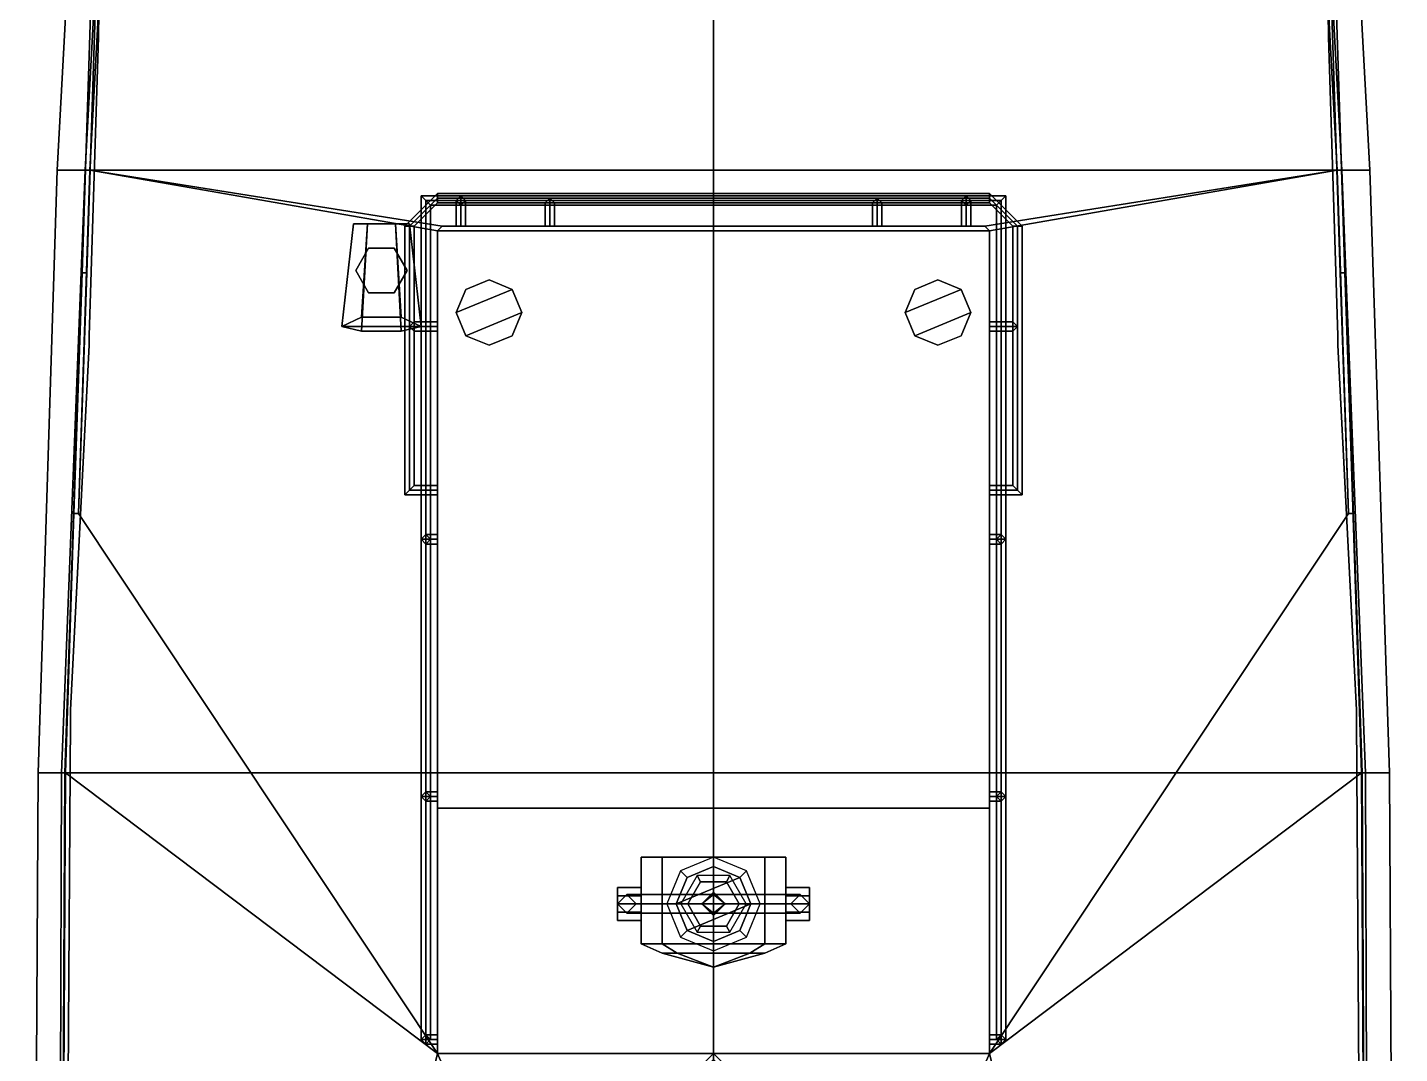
# Model space of a CAD drawing. Header units: millimetres. Extents: x -2.9 to 3, y -19.2 to 25.1.
# Drawn here: x -2.93 to 2.93, y -0.84 to 3.55 of the extents above; entities that cross this region are included whole.
import ezdxf

# ---------------------------------------------------------------- set-up
doc = ezdxf.new("R2010")
doc.units = ezdxf.units.MM
for name, color, linetype in [('drawing', 9, 'Continuous'), ('railings', 6, 'Continuous'), ('tmp', 6, 'Continuous')]:
    doc.layers.add(name, color=color, linetype=linetype)

msp = doc.modelspace()

# ---------------------------------------------------------------- linework, layer by layer
for points in [[(-2.58, 6.22, 1.4), (-2.568, 5.1164, 0.78), (-2.6867, 2.9389, 0.78), (-2.7, 2.5, 1.14)], [(-2.56, 6.22, 1.4), (-2.58, 6.22, 1.4), (-2.7, 2.5, 1.14), (-2.68, 2.5, 1.14)], [(2.68, 2.5, 1.14), (2.7, 2.5, 1.14), (2.58, 6.22, 1.4), (2.56, 6.22, 1.4)], [(2.7, 2.5, 1.14), (2.6867, 2.9389, 0.78), (2.568, 5.1164, 0.78), (2.58, 6.22, 1.4)], [(-2.688, 5.1164, 0.73), (-2.8067, 2.9389, 0.73), (-2.6867, 2.9389, 0.73), (-2.568, 5.1164, 0.73)], [(-2.8067, 2.9389, 0.52), (-2.8067, 2.9389, 0.73), (-2.688, 5.1164, 0.73), (-2.688, 5.1164, 0.52)], [(-2.568, 5.1164, 0.52), (-2.6867, 2.9389, 0.52), (-2.8067, 2.9389, 0.52), (-2.688, 5.1164, 0.52)], [(0, 2.9389, -1.644), (-2.6867, 2.9389, -1.5084), (-2.568, 5.1164, -1.466), (0, 5.1164, -1.644)], [(-2.568, 5.1164, 0.52), (-2.568, 5.1164, -1.466), (-2.6867, 2.9389, -1.5084), (-2.6867, 2.9389, 0.52)], [(-2.568, 5.1164, 0.78), (-2.568, 5.1164, 0.73), (-2.6867, 2.9389, 0.73), (-2.6867, 2.9389, 0.78)], [(2.548, 5.1164, 0.78), (-2.548, 5.1164, 0.78), (-2.6667, 2.9389, 0.78), (2.6667, 2.9389, 0.78)], [(0, 5.1164, -1.644), (2.568, 5.1164, -1.466), (2.6867, 2.9389, -1.5084), (0, 2.9389, -1.644)], [(2.6867, 2.9389, 0.52), (2.6867, 2.9389, -1.5084), (2.568, 5.1164, -1.466), (2.568, 5.1164, 0.52)], [(2.688, 5.1164, 0.52), (2.8067, 2.9389, 0.52), (2.6867, 2.9389, 0.52), (2.568, 5.1164, 0.52)], [(2.568, 5.1164, 0.73), (2.6867, 2.9389, 0.73), (2.8067, 2.9389, 0.73), (2.688, 5.1164, 0.73)], [(2.6867, 2.9389, 0.78), (2.6867, 2.9389, 0.73), (2.568, 5.1164, 0.73), (2.568, 5.1164, 0.78)], [(2.8067, 2.9389, 0.73), (2.8067, 2.9389, 0.52), (2.688, 5.1164, 0.52), (2.688, 5.1164, 0.73)], [(-2.8067, 2.9389, 0.73), (-2.8882, 0.3614, 0.73), (-2.7718, 0.3614, 0.73), (-2.6867, 2.9389, 0.73)], [(-2.8882, 0.3614, 0.52), (-2.8882, 0.3614, 0.73), (-2.8067, 2.9389, 0.73), (-2.8067, 2.9389, 0.52)], [(-2.6867, 2.9389, 0.52), (-2.7733, 0.3614, 0.52), (-2.8882, 0.3614, 0.52), (-2.8067, 2.9389, 0.52)], [(0, 0.3614, -1.644), (-2.7884, 0.3614, -1.5677), (-2.6867, 2.9389, -1.5084), (0, 2.9389, -1.644)], [(-2.6867, 2.9389, 0.52), (-2.6867, 2.9389, -1.5084), (-2.7884, 0.3614, -1.5677), (-2.7733, 0.3614, 0.52)], [(-2.6867, 2.9389, 0.78), (-2.6867, 2.9389, 0.73), (-2.7718, 0.3614, 0.73), (-2.7714, 0.3614, 0.78)], [(-2.7, 2.5, 1.14), (-2.6867, 2.9389, 0.78), (-2.735, 1.47, 0.78), (-2.7, 2.5, 1.14)], [(-1.18, 2.68, 0.78), (-2.6667, 2.9389, 0.78), (-2.715, 1.47, 0.78), (-1.18, -0.84, 0.78)], [(2.6667, 2.9389, 0.78), (-2.6667, 2.9389, 0.78), (-1.16, 2.7, 0.78), (1.16, 2.7, 0.78)], [(-1.16, 2.7, 0.78), (-2.6667, 2.9389, 0.78), (-2.6667, 2.9389, 0.78), (-1.18, 2.68, 0.78)], [(0, 2.9389, -1.644), (2.6867, 2.9389, -1.5084), (2.7884, 0.3614, -1.5677), (0, 0.3614, -1.644)], [(2.6667, 2.9389, 0.78), (1.16, 2.7, 0.78), (1.18, 2.68, 0.78), (2.6667, 2.9389, 0.78)], [(1.18, -0.84, 0.78), (2.715, 1.47, 0.78), (2.6667, 2.9389, 0.78), (1.18, 2.68, 0.78)], [(2.7733, 0.3614, 0.52), (2.7884, 0.3614, -1.5677), (2.6867, 2.9389, -1.5084), (2.6867, 2.9389, 0.52)], [(2.7, 2.5, 1.14), (2.735, 1.47, 0.78), (2.6867, 2.9389, 0.78), (2.7, 2.5, 1.14)], [(2.8067, 2.9389, 0.52), (2.8914, 0.3614, 0.52), (2.7733, 0.3614, 0.52), (2.6867, 2.9389, 0.52)], [(2.6867, 2.9389, 0.73), (2.7714, 0.3614, 0.73), (2.8914, 0.3614, 0.73), (2.8067, 2.9389, 0.73)], [(2.7714, 0.3614, 0.78), (2.7714, 0.3614, 0.73), (2.6867, 2.9389, 0.73), (2.6867, 2.9389, 0.78)], [(2.8914, 0.3614, 0.73), (2.8914, 0.3614, 0.52), (2.8067, 2.9389, 0.52), (2.8067, 2.9389, 0.73)], [(-1.18, 2.82, 1.8), (-1.18, 2.84, 1.78), (-1.32, 2.7, 1.78), (-1.3, 2.7, 1.8)], [(-1.18, 2.84, 1.78), (-1.18, 2.82, 1.76), (-1.3, 2.7, 1.76), (-1.32, 2.7, 1.78)], [(-1.18, 2.8, 1.78), (-1.18, 2.82, 1.8), (-1.3, 2.7, 1.8), (-1.28, 2.7, 1.78)], [(-1.18, 2.82, 1.76), (-1.18, 2.8, 1.78), (-1.28, 2.7, 1.78), (-1.3, 2.7, 1.76)], [(-1.25, 2.83, 2.88), (-1.23, 2.81, 2.86), (-1.23, -0.76, 2.86), (-1.25, -0.78, 2.88)], [(-1.23, 2.81, 2.9), (-1.25, 2.83, 2.88), (-1.25, -0.78, 2.88), (-1.23, -0.8, 2.9)], [(-1.25, 2.83, 2.88), (-1.23, 2.81, 2.9), (1.23, 2.81, 2.9), (1.25, 2.83, 2.88)], [(-1.23, 2.81, 2.86), (-1.25, 2.83, 2.88), (1.25, 2.83, 2.88), (1.23, 2.81, 2.86)], [(1.18, 2.82, 1.8), (1.18, 2.84, 1.78), (-1.18, 2.84, 1.78), (-1.18, 2.82, 1.8)], [(1.18, 2.84, 1.78), (1.18, 2.82, 1.76), (-1.18, 2.82, 1.76), (-1.18, 2.84, 1.78)], [(1.18, 2.8, 1.78), (1.18, 2.82, 1.8), (-1.18, 2.82, 1.8), (-1.18, 2.8, 1.78)], [(1.18, 2.82, 1.76), (1.18, 2.8, 1.78), (-1.18, 2.8, 1.78), (-1.18, 2.82, 1.76)], [(-1.08, 2.83, 2.63), (-1.1, 2.81, 2.65), (-1.1, 2.81, 2.86), (-1.08, 2.83, 2.88)], [(-1.08, 2.7, 2.63), (-1.1, 2.7, 2.65), (-1.1, 2.81, 2.65), (-1.08, 2.83, 2.63)], [(-1.06, 2.81, 2.65), (-1.08, 2.83, 2.63), (-1.08, 2.83, 2.88), (-1.06, 2.81, 2.86)], [(-1.06, 2.7, 2.65), (-1.08, 2.7, 2.63), (-1.08, 2.83, 2.63), (-1.06, 2.81, 2.65)], [(-0.7, 2.82, 1.8), (-0.72, 2.8, 1.78), (-0.72, 2.7, 1.78), (-0.7, 2.7, 1.8)], [(-0.72, 2.8, 1.78), (-0.7, 2.82, 1.76), (-0.7, 2.7, 1.76), (-0.72, 2.7, 1.78)], [(-0.68, 2.8, 1.78), (-0.7, 2.82, 1.8), (-0.7, 2.7, 1.8), (-0.68, 2.7, 1.78)], [(-0.7, 2.82, 1.76), (-0.68, 2.8, 1.78), (-0.68, 2.7, 1.78), (-0.7, 2.7, 1.76)], [(0.7, 2.82, 1.8), (0.68, 2.8, 1.78), (0.68, 2.7, 1.78), (0.7, 2.7, 1.8)], [(0.68, 2.8, 1.78), (0.7, 2.82, 1.76), (0.7, 2.7, 1.76), (0.68, 2.7, 1.78)], [(0.72, 2.8, 1.78), (0.7, 2.82, 1.8), (0.7, 2.7, 1.8), (0.72, 2.7, 1.78)], [(0.7, 2.82, 1.76), (0.72, 2.8, 1.78), (0.72, 2.7, 1.78), (0.7, 2.7, 1.76)], [(1.08, 2.83, 2.63), (1.06, 2.81, 2.65), (1.06, 2.81, 2.86), (1.08, 2.83, 2.88)], [(1.08, 2.7, 2.63), (1.06, 2.7, 2.65), (1.06, 2.81, 2.65), (1.08, 2.83, 2.63)], [(1.1, 2.81, 2.65), (1.08, 2.83, 2.63), (1.08, 2.83, 2.88), (1.1, 2.81, 2.86)], [(1.1, 2.7, 2.65), (1.08, 2.7, 2.63), (1.08, 2.83, 2.63), (1.1, 2.81, 2.65)], [(1.18, 2.82, 1.76), (1.18, 2.84, 1.78), (1.32, 2.7, 1.78), (1.3, 2.7, 1.76)], [(1.18, 2.84, 1.78), (1.18, 2.82, 1.8), (1.3, 2.7, 1.8), (1.32, 2.7, 1.78)], [(1.18, 2.8, 1.78), (1.18, 2.82, 1.76), (1.3, 2.7, 1.76), (1.28, 2.7, 1.78)], [(1.18, 2.82, 1.8), (1.18, 2.8, 1.78), (1.28, 2.7, 1.78), (1.3, 2.7, 1.8)], [(1.25, 2.83, 2.88), (1.23, 2.81, 2.9), (1.23, -0.8, 2.9), (1.25, -0.78, 2.88)], [(1.23, 2.81, 2.86), (1.25, 2.83, 2.88), (1.25, -0.78, 2.88), (1.23, -0.76, 2.86)], [(-1.23, 2.81, 2.86), (-1.21, 2.79, 2.88), (-1.21, -0.78, 2.88), (-1.23, -0.76, 2.86)], [(-1.21, 2.79, 2.88), (-1.23, 2.81, 2.9), (-1.23, -0.8, 2.9), (-1.21, -0.78, 2.88)], [(-1.23, 2.81, 2.9), (-1.21, 2.79, 2.88), (1.21, 2.79, 2.88), (1.23, 2.81, 2.9)], [(-1.21, 2.79, 2.88), (-1.23, 2.81, 2.86), (1.23, 2.81, 2.86), (1.21, 2.79, 2.88)], [(-1.1, 2.81, 2.65), (-1.08, 2.79, 2.67), (-1.08, 2.79, 2.88), (-1.1, 2.81, 2.86)], [(-1.1, 2.7, 2.65), (-1.08, 2.7, 2.67), (-1.08, 2.79, 2.67), (-1.1, 2.81, 2.65)], [(-1.08, 2.79, 2.67), (-1.06, 2.81, 2.65), (-1.06, 2.81, 2.86), (-1.08, 2.79, 2.88)], [(-1.08, 2.7, 2.67), (-1.06, 2.7, 2.65), (-1.06, 2.81, 2.65), (-1.08, 2.79, 2.67)], [(1.06, 2.81, 2.65), (1.08, 2.79, 2.67), (1.08, 2.79, 2.88), (1.06, 2.81, 2.86)], [(1.06, 2.7, 2.65), (1.08, 2.7, 2.67), (1.08, 2.79, 2.67), (1.06, 2.81, 2.65)], [(1.08, 2.79, 2.67), (1.1, 2.81, 2.65), (1.1, 2.81, 2.86), (1.08, 2.79, 2.88)], [(1.08, 2.7, 2.67), (1.1, 2.7, 2.65), (1.1, 2.81, 2.65), (1.08, 2.79, 2.67)], [(1.23, 2.81, 2.9), (1.21, 2.79, 2.88), (1.21, -0.78, 2.88), (1.23, -0.8, 2.9)], [(1.21, 2.79, 2.88), (1.23, 2.81, 2.86), (1.23, -0.76, 2.86), (1.21, -0.78, 2.88)], [(-1.48, 2.71, 1.2539), (-1.54, 2.71, 1.15), (-1.59, 2.27, 1.15), (-1.505, 2.25, 1.2972)], [(-1.54, 2.71, 1.15), (-1.48, 2.71, 1.0461), (-1.505, 2.31, 1.0028), (-1.59, 2.27, 1.15)], [(-1.36, 2.71, 1.0461), (-1.48, 2.71, 1.0461), (-1.54, 2.71, 1.15), (-1.3, 2.71, 1.15)], [(-1.3, 2.71, 1.15), (-1.54, 2.71, 1.15), (-1.48, 2.71, 1.2539), (-1.36, 2.71, 1.2539)], [(-1.36, 2.71, 1.2539), (-1.48, 2.71, 1.2539), (-1.505, 2.25, 1.2972), (-1.335, 2.25, 1.2972)], [(-1.48, 2.71, 1.0461), (-1.36, 2.71, 1.0461), (-1.335, 2.31, 1.0028), (-1.505, 2.31, 1.0028)], [(-1.3, 2.71, 1.15), (-1.36, 2.71, 1.2539), (-1.335, 2.25, 1.2972), (-1.25, 2.27, 1.15)], [(-1.36, 2.71, 1.0461), (-1.3, 2.71, 1.15), (-1.25, 2.27, 1.15), (-1.335, 2.31, 1.0028)], [(-1.3, 2.7, 1.8), (-1.32, 2.7, 1.78), (-1.32, 1.55, 1.78), (-1.3, 1.57, 1.8)], [(-1.32, 2.7, 1.78), (-1.3, 2.7, 1.76), (-1.3, 1.57, 1.76), (-1.32, 1.55, 1.78)], [(-1.28, 2.7, 1.78), (-1.3, 2.7, 1.8), (-1.3, 1.57, 1.8), (-1.28, 1.59, 1.78)], [(-1.3, 2.7, 1.76), (-1.28, 2.7, 1.78), (-1.28, 1.59, 1.78), (-1.3, 1.57, 1.76)], [(-1.16, 2.7, 0.78), (-1.18, 2.68, 0.78), (-1.18, 2.68, 2.68), (-1.16, 2.7, 2.68)], [(-1.16, 2.7, 2.68), (-1.18, 2.68, 2.68), (1.18, 2.68, 2.68), (1.16, 2.7, 2.68)], [(1.16, 2.7, 2.68), (1.16, 2.7, 0.78), (-1.16, 2.7, 0.78), (-1.16, 2.7, 2.68)], [(1.18, 2.68, 2.68), (1.18, 2.68, 0.78), (1.16, 2.7, 0.78), (1.16, 2.7, 2.68)], [(1.28, 2.7, 1.78), (1.3, 2.7, 1.76), (1.3, 1.57, 1.76), (1.28, 1.59, 1.78)], [(1.3, 2.7, 1.8), (1.28, 2.7, 1.78), (1.28, 1.59, 1.78), (1.3, 1.57, 1.8)], [(1.3, 2.7, 1.76), (1.32, 2.7, 1.78), (1.32, 1.55, 1.78), (1.3, 1.57, 1.76)], [(1.32, 2.7, 1.78), (1.3, 2.7, 1.8), (1.3, 1.57, 1.8), (1.32, 1.55, 1.78)], [(-1.18, 2.68, 2.68), (-1.18, -0.84, 2.68), (1.18, -0.84, 2.68), (1.18, 2.68, 2.68)], [(-1.18, 2.68, 0.78), (-1.18, -0.84, 0.78), (-1.18, -0.84, 2.68), (-1.18, 2.68, 2.68)], [(1.18, -0.84, 2.68), (1.18, -0.84, 0.78), (1.18, 2.68, 0.78), (1.18, 2.68, 2.68)], [(-1.475, 2.6053, 0.78), (-1.53, 2.51, 0.78), (-1.53, 2.51, 1.11), (-1.475, 2.6053, 1.04)], [(-1.365, 2.6053, 0.78), (-1.475, 2.6053, 0.78), (-1.475, 2.6053, 1.04), (-1.365, 2.6053, 1.04)], [(-1.31, 2.51, 0.78), (-1.365, 2.6053, 0.78), (-1.365, 2.6053, 1.04), (-1.31, 2.51, 1.11)], [(-2.68, 2.5, 1.14), (-2.7, 2.5, 1.14), (-2.735, 1.47, 0.78), (-2.715, 1.47, 0.78)], [(-1.53, 2.51, 0.78), (-1.475, 2.4147, 0.78), (-1.475, 2.4147, 1.02), (-1.53, 2.51, 1.11)], [(-1.365, 2.4147, 0.78), (-1.31, 2.51, 0.78), (-1.31, 2.51, 1.11), (-1.365, 2.4147, 1.02)], [(-1.1, 2.33, 2.95), (-0.861, 2.429, 2.95), (-0.96, 2.47, 2.95), (-1.059, 2.429, 2.95)], [(-1.059, 2.429, 2.95), (-0.96, 2.47, 2.95), (-0.96, 2.47, 2.68), (-1.059, 2.429, 2.68)], [(-0.96, 2.47, 2.95), (-0.861, 2.429, 2.95), (-0.861, 2.429, 2.68), (-0.96, 2.47, 2.68)], [(0.82, 2.33, 2.95), (1.059, 2.429, 2.95), (0.96, 2.47, 2.95), (0.861, 2.429, 2.95)], [(0.861, 2.429, 2.95), (0.96, 2.47, 2.95), (0.96, 2.47, 2.68), (0.861, 2.429, 2.68)], [(0.96, 2.47, 2.95), (1.059, 2.429, 2.95), (1.059, 2.429, 2.68), (0.96, 2.47, 2.68)], [(2.715, 1.47, 0.78), (2.735, 1.47, 0.78), (2.7, 2.5, 1.14), (2.68, 2.5, 1.14)], [(-1.475, 2.4147, 0.78), (-1.365, 2.4147, 0.78), (-1.365, 2.4147, 1.02), (-1.475, 2.4147, 1.02)], [(-1.1, 2.33, 2.95), (-1.059, 2.429, 2.95), (-1.059, 2.429, 2.68), (-1.1, 2.33, 2.68)], [(-1.059, 2.231, 2.95), (-0.82, 2.33, 2.95), (-0.861, 2.429, 2.95), (-1.1, 2.33, 2.95)], [(-0.861, 2.429, 2.95), (-0.82, 2.33, 2.95), (-0.82, 2.33, 2.68), (-0.861, 2.429, 2.68)], [(0.82, 2.33, 2.95), (0.861, 2.429, 2.95), (0.861, 2.429, 2.68), (0.82, 2.33, 2.68)], [(0.861, 2.231, 2.95), (1.1, 2.33, 2.95), (1.059, 2.429, 2.95), (0.82, 2.33, 2.95)], [(1.059, 2.429, 2.95), (1.1, 2.33, 2.95), (1.1, 2.33, 2.68), (1.059, 2.429, 2.68)], [(-1.25, 2.27, 1.15), (-1.59, 2.27, 1.15), (-1.505, 2.31, 1.0028), (-1.335, 2.31, 1.0028)], [(-1.18, 2.27, 1.8), (-1.18, 2.29, 1.78), (-1.28, 2.29, 1.78), (-1.3, 2.27, 1.8)], [(-1.18, 2.29, 1.78), (-1.18, 2.27, 1.76), (-1.3, 2.27, 1.76), (-1.28, 2.29, 1.78)], [(-1.059, 2.231, 2.95), (-1.1, 2.33, 2.95), (-1.1, 2.33, 2.68), (-1.059, 2.231, 2.68)], [(-0.96, 2.19, 2.95), (-0.861, 2.231, 2.95), (-0.82, 2.33, 2.95), (-1.059, 2.231, 2.95)], [(-0.82, 2.33, 2.95), (-0.861, 2.231, 2.95), (-0.861, 2.231, 2.68), (-0.82, 2.33, 2.68)], [(0.861, 2.231, 2.95), (0.82, 2.33, 2.95), (0.82, 2.33, 2.68), (0.861, 2.231, 2.68)], [(0.96, 2.19, 2.95), (1.059, 2.231, 2.95), (1.1, 2.33, 2.95), (0.861, 2.231, 2.95)], [(1.1, 2.33, 2.95), (1.059, 2.231, 2.95), (1.059, 2.231, 2.68), (1.1, 2.33, 2.68)], [(1.18, 2.27, 1.76), (1.18, 2.29, 1.78), (1.28, 2.29, 1.78), (1.3, 2.27, 1.76)], [(1.18, 2.29, 1.78), (1.18, 2.27, 1.8), (1.3, 2.27, 1.8), (1.28, 2.29, 1.78)], [(-1.335, 2.25, 1.2972), (-1.505, 2.25, 1.2972), (-1.59, 2.27, 1.15), (-1.25, 2.27, 1.15)], [(-1.18, 2.25, 1.78), (-1.18, 2.27, 1.8), (-1.3, 2.27, 1.8), (-1.28, 2.25, 1.78)], [(-1.18, 2.27, 1.76), (-1.18, 2.25, 1.78), (-1.28, 2.25, 1.78), (-1.3, 2.27, 1.76)], [(-0.96, 2.19, 2.95), (-1.059, 2.231, 2.95), (-1.059, 2.231, 2.68), (-0.96, 2.19, 2.68)], [(-0.861, 2.231, 2.95), (-0.96, 2.19, 2.95), (-0.96, 2.19, 2.68), (-0.861, 2.231, 2.68)], [(0.96, 2.19, 2.95), (0.861, 2.231, 2.95), (0.861, 2.231, 2.68), (0.96, 2.19, 2.68)], [(1.059, 2.231, 2.95), (0.96, 2.19, 2.95), (0.96, 2.19, 2.68), (1.059, 2.231, 2.68)], [(1.18, 2.25, 1.78), (1.18, 2.27, 1.76), (1.3, 2.27, 1.76), (1.28, 2.25, 1.78)], [(1.18, 2.27, 1.8), (1.18, 2.25, 1.78), (1.28, 2.25, 1.78), (1.3, 2.27, 1.8)], [(-1.18, 1.57, 1.8), (-1.18, 1.59, 1.78), (-1.28, 1.59, 1.78), (-1.3, 1.57, 1.8)], [(-1.18, 1.59, 1.78), (-1.18, 1.57, 1.76), (-1.3, 1.57, 1.76), (-1.28, 1.59, 1.78)], [(1.18, 1.57, 1.76), (1.18, 1.59, 1.78), (1.28, 1.59, 1.78), (1.3, 1.57, 1.76)], [(1.18, 1.59, 1.78), (1.18, 1.57, 1.8), (1.3, 1.57, 1.8), (1.28, 1.59, 1.78)], [(-1.18, 1.55, 1.78), (-1.18, 1.57, 1.8), (-1.3, 1.57, 1.8), (-1.32, 1.55, 1.78)], [(-1.18, 1.57, 1.76), (-1.18, 1.55, 1.78), (-1.32, 1.55, 1.78), (-1.3, 1.57, 1.76)], [(1.18, 1.55, 1.78), (1.18, 1.57, 1.76), (1.3, 1.57, 1.76), (1.32, 1.55, 1.78)], [(1.18, 1.57, 1.8), (1.18, 1.55, 1.78), (1.32, 1.55, 1.78), (1.3, 1.57, 1.8)], [(-2.715, 1.47, 0.78), (-2.735, 1.47, 0.78), (-2.7714, 0.3614, 0.78), (-1.18, -0.84, 0.78)], [(1.18, -0.84, 0.78), (2.7714, 0.3614, 0.78), (2.735, 1.47, 0.78), (2.715, 1.47, 0.78)], [(-1.23, 1.38, 2.65), (-1.25, 1.36, 2.63), (-1.25, 1.36, 2.88), (-1.23, 1.38, 2.86)], [(-1.18, 1.38, 2.65), (-1.18, 1.36, 2.63), (-1.25, 1.36, 2.63), (-1.23, 1.38, 2.65)], [(-1.25, 1.36, 2.63), (-1.23, 1.34, 2.65), (-1.23, 1.34, 2.86), (-1.25, 1.36, 2.88)], [(-1.18, 1.36, 2.63), (-1.18, 1.34, 2.65), (-1.23, 1.34, 2.65), (-1.25, 1.36, 2.63)], [(-1.21, 1.36, 2.67), (-1.23, 1.38, 2.65), (-1.23, 1.38, 2.86), (-1.21, 1.36, 2.88)], [(-1.18, 1.36, 2.67), (-1.18, 1.38, 2.65), (-1.23, 1.38, 2.65), (-1.21, 1.36, 2.67)], [(-1.23, 1.34, 2.65), (-1.21, 1.36, 2.67), (-1.21, 1.36, 2.88), (-1.23, 1.34, 2.86)], [(-1.18, 1.34, 2.65), (-1.18, 1.36, 2.67), (-1.21, 1.36, 2.67), (-1.23, 1.34, 2.65)], [(1.18, 1.36, 2.63), (1.18, 1.38, 2.65), (1.23, 1.38, 2.65), (1.25, 1.36, 2.63)], [(1.18, 1.38, 2.65), (1.18, 1.36, 2.67), (1.21, 1.36, 2.67), (1.23, 1.38, 2.65)], [(1.18, 1.36, 2.67), (1.18, 1.34, 2.65), (1.23, 1.34, 2.65), (1.21, 1.36, 2.67)], [(1.18, 1.34, 2.65), (1.18, 1.36, 2.63), (1.25, 1.36, 2.63), (1.23, 1.34, 2.65)], [(1.23, 1.38, 2.65), (1.21, 1.36, 2.67), (1.21, 1.36, 2.88), (1.23, 1.38, 2.86)], [(1.21, 1.36, 2.67), (1.23, 1.34, 2.65), (1.23, 1.34, 2.86), (1.21, 1.36, 2.88)], [(1.25, 1.36, 2.63), (1.23, 1.38, 2.65), (1.23, 1.38, 2.86), (1.25, 1.36, 2.88)], [(1.23, 1.34, 2.65), (1.25, 1.36, 2.63), (1.25, 1.36, 2.88), (1.23, 1.34, 2.86)], [(-2.7733, 0.3614, 0.52), (-2.8138, -7.6137, 0.5), (-2.9338, -7.6137, 0.5), (-2.8882, 0.3614, 0.52)], [(-2.9338, -7.6137, 0.5), (-2.9338, -7.6137, 0.71), (-2.8882, 0.3614, 0.73), (-2.8882, 0.3614, 0.52)], [(-2.8882, 0.3614, 0.73), (-2.9338, -7.6137, 0.71), (-2.8138, -7.6137, 0.71), (-2.7718, 0.3614, 0.73)], [(0, -7.6137, -1.644), (-2.8138, -7.6137, -1.5507), (-2.7884, 0.3614, -1.5677), (0, 0.3614, -1.644)], [(-2.7733, 0.3614, 0.52), (-2.7884, 0.3614, -1.5677), (-2.8138, -7.6137, -1.5507), (-2.8138, -7.6137, 0.5)], [(-1.18, -0.84, 0.78), (-2.7714, 0.3614, 0.78), (-2.8138, -7.6137, 0.78)], [(-2.7714, 0.3614, 0.78), (-2.7718, 0.3614, 0.73), (-2.8138, -7.6137, 0.71), (-2.8138, -7.6137, 0.78)], [(0, 0.3614, -1.644), (2.7884, 0.3614, -1.5677), (2.8138, -7.6137, -1.5507), (0, -7.6137, -1.644)], [(2.7714, 0.3614, 0.78), (1.18, -0.84, 0.78), (2.8138, -7.6137, 0.78)], [(2.7714, 0.3614, 0.73), (2.8138, -7.6137, 0.71), (2.9338, -7.6137, 0.71), (2.8914, 0.3614, 0.73)], [(2.8138, -7.6137, 0.78), (2.8138, -7.6137, 0.71), (2.7714, 0.3614, 0.73), (2.7714, 0.3614, 0.78)], [(2.8138, -7.6137, 0.5), (2.8138, -7.6137, -1.5507), (2.7884, 0.3614, -1.5677), (2.7733, 0.3614, 0.52)], [(2.8914, 0.3614, 0.52), (2.9338, -7.6137, 0.5), (2.8138, -7.6137, 0.5), (2.7733, 0.3614, 0.52)], [(2.9338, -7.6137, 0.71), (2.9338, -7.6137, 0.5), (2.8914, 0.3614, 0.52), (2.8914, 0.3614, 0.73)], [(-1.18, 0.28, 2.65), (-1.18, 0.26, 2.63), (-1.25, 0.26, 2.63), (-1.23, 0.28, 2.65)], [(-1.23, 0.28, 2.65), (-1.25, 0.26, 2.63), (-1.25, 0.26, 2.88), (-1.23, 0.28, 2.86)], [(-1.18, 0.26, 2.63), (-1.18, 0.24, 2.65), (-1.23, 0.24, 2.65), (-1.25, 0.26, 2.63)], [(-1.25, 0.26, 2.63), (-1.23, 0.24, 2.65), (-1.23, 0.24, 2.86), (-1.25, 0.26, 2.88)], [(-1.18, 0.26, 2.67), (-1.18, 0.28, 2.65), (-1.23, 0.28, 2.65), (-1.21, 0.26, 2.67)], [(-1.21, 0.26, 2.67), (-1.23, 0.28, 2.65), (-1.23, 0.28, 2.86), (-1.21, 0.26, 2.88)], [(-1.18, 0.24, 2.65), (-1.18, 0.26, 2.67), (-1.21, 0.26, 2.67), (-1.23, 0.24, 2.65)], [(-1.23, 0.24, 2.65), (-1.21, 0.26, 2.67), (-1.21, 0.26, 2.88), (-1.23, 0.24, 2.86)], [(1.18, 0.26, 2.63), (1.18, 0.28, 2.65), (1.23, 0.28, 2.65), (1.25, 0.26, 2.63)], [(1.18, 0.28, 2.65), (1.18, 0.26, 2.67), (1.21, 0.26, 2.67), (1.23, 0.28, 2.65)], [(1.18, 0.26, 2.67), (1.18, 0.24, 2.65), (1.23, 0.24, 2.65), (1.21, 0.26, 2.67)], [(1.18, 0.24, 2.65), (1.18, 0.26, 2.63), (1.25, 0.26, 2.63), (1.23, 0.24, 2.65)], [(1.23, 0.28, 2.65), (1.21, 0.26, 2.67), (1.21, 0.26, 2.88), (1.23, 0.28, 2.86)], [(1.21, 0.26, 2.67), (1.23, 0.24, 2.65), (1.23, 0.24, 2.86), (1.21, 0.26, 2.88)], [(1.25, 0.26, 2.63), (1.23, 0.28, 2.65), (1.23, 0.28, 2.86), (1.25, 0.26, 2.88)], [(1.23, 0.24, 2.65), (1.25, 0.26, 2.63), (1.25, 0.26, 2.88), (1.23, 0.24, 2.86)], [(-0.2192, 0, 3.9892), (-0.31, 0, 3.77), (-0.31, -0.37, 3.77), (-0.2192, -0.37, 3.9892)], [(-0.31, 0, 3.77), (-0.2192, 0, 3.5508), (-0.2192, -0.37, 3.5508), (-0.31, -0.37, 3.77)], [(0.2192, 0, 3.9892), (-0.31, 0, 3.77), (-0.2192, 0, 3.9892), (0, 0, 4.08)], [(0.31, 0, 3.77), (-0.2192, 0, 3.5508), (-0.31, 0, 3.77), (0.2192, 0, 3.9892)], [(0, 0, 4.08), (-0.2192, 0, 3.9892), (-0.2192, -0.37, 3.9892), (0, -0.37, 4.08)], [(-0.2192, 0, 3.5508), (0, 0, 3.46), (0, -0.37, 3.46), (-0.2192, -0.37, 3.5508)], [(0.2192, 0, 3.5508), (0, 0, 3.46), (-0.2192, 0, 3.5508), (0.31, 0, 3.77)], [(0, 0, 2.68), (-0.1414, -0.0586, 2.68), (-0.1131, -0.0869, 2.88), (0, -0.04, 2.88)], [(0.2192, 0, 3.9892), (0, 0, 4.08), (0, -0.37, 4.08), (0.2192, -0.37, 3.9892)], [(0, 0, 3.46), (0.2192, 0, 3.5508), (0.2192, -0.37, 3.5508), (0, -0.37, 3.46)], [(0.1414, -0.0586, 2.68), (0, 0, 2.68), (0, -0.04, 2.88), (0.1131, -0.0869, 2.88)], [(0.31, 0, 3.77), (0.2192, 0, 3.9892), (0.2192, -0.37, 3.9892), (0.31, -0.37, 3.77)], [(0.2192, 0, 3.5508), (0.31, 0, 3.77), (0.31, -0.37, 3.77), (0.2192, -0.37, 3.5508)], [(-0.1414, -0.0586, 2.68), (-0.2, -0.2, 2.68), (-0.16, -0.2, 2.88), (-0.1131, -0.0869, 2.88)], [(0, -0.04, 2.88), (-0.1131, -0.0869, 2.88), (-0.16, -0.2, 2.88), (0.1131, -0.0869, 2.88)], [(0.2, -0.2, 2.68), (0.1414, -0.0586, 2.68), (0.1131, -0.0869, 2.88), (0.16, -0.2, 2.88)], [(0.1131, -0.0869, 2.88), (-0.16, -0.2, 2.88), (-0.1131, -0.3131, 2.88), (0.16, -0.2, 2.88)], [(-0.07, -0.0788, 2.88), (-0.14, -0.2, 2.88), (-0.11, -0.2, 3.31), (-0.055, -0.1047, 3.31)], [(0.055, -0.1047, 3.31), (-0.055, -0.1047, 3.31), (-0.11, -0.2, 3.31), (0.11, -0.2, 3.31)], [(0.07, -0.0788, 2.88), (-0.07, -0.0788, 2.88), (-0.055, -0.1047, 3.31), (0.055, -0.1047, 3.31)], [(0.14, -0.2, 2.88), (0.07, -0.0788, 2.88), (0.055, -0.1047, 3.31), (0.11, -0.2, 3.31)], [(-0.31, -0.165, 3.7806), (-0.31, -0.13, 3.72), (-0.41, -0.13, 3.72), (-0.41, -0.165, 3.7806)], [(-0.31, -0.13, 3.72), (-0.31, -0.165, 3.6594), (-0.41, -0.165, 3.6594), (-0.41, -0.13, 3.72)], [(-0.41, -0.235, 3.7806), (-0.41, -0.165, 3.7806), (-0.41, -0.13, 3.72), (-0.41, -0.27, 3.72)], [(-0.41, -0.27, 3.72), (-0.41, -0.13, 3.72), (-0.41, -0.165, 3.6594), (-0.41, -0.235, 3.6594)], [(-0.22, -0.16, 3.41), (-0.22, -0.2, 3.37), (-0.41, -0.2, 3.59), (-0.37, -0.16, 3.59)], [(-0.37, -0.16, 3.59), (-0.41, -0.2, 3.59), (-0.41, -0.2, 3.66), (-0.37, -0.16, 3.67)], [(-0.31, -0.235, 3.7806), (-0.31, -0.165, 3.7806), (-0.41, -0.165, 3.7806), (-0.41, -0.235, 3.7806)], [(-0.31, -0.165, 3.6594), (-0.31, -0.235, 3.6594), (-0.41, -0.235, 3.6594), (-0.41, -0.165, 3.6594)], [(-0.22, -0.2, 3.45), (-0.22, -0.16, 3.41), (-0.37, -0.16, 3.59), (-0.33, -0.2, 3.59)], [(-0.33, -0.2, 3.59), (-0.37, -0.16, 3.59), (-0.37, -0.16, 3.67), (-0.33, -0.2, 3.66)], [(0.22, -0.2, 3.45), (0.22, -0.16, 3.41), (-0.22, -0.16, 3.41), (-0.22, -0.2, 3.45)], [(0, -0.16, 3.41), (-0.05, -0.2, 3.37), (-0.22, -0.2, 3.37), (-0.22, -0.16, 3.41)], [(0, -0.15, 3.31), (-0.05, -0.2, 3.31), (-0.05, -0.2, 3.41), (0, -0.16, 3.41)], [(0.05, -0.2, 3.31), (0, -0.15, 3.31), (0, -0.16, 3.41), (0.05, -0.2, 3.41)], [(0.05, -0.2, 3.37), (0, -0.16, 3.41), (0.22, -0.16, 3.41), (0.22, -0.2, 3.37)], [(0.22, -0.16, 3.41), (0.22, -0.2, 3.45), (0.33, -0.2, 3.59), (0.37, -0.16, 3.59)], [(0.22, -0.2, 3.37), (0.22, -0.16, 3.41), (0.37, -0.16, 3.59), (0.41, -0.2, 3.59)], [(0.31, -0.165, 3.6594), (0.31, -0.13, 3.72), (0.41, -0.13, 3.72), (0.41, -0.165, 3.6594)], [(0.31, -0.13, 3.72), (0.31, -0.165, 3.7806), (0.41, -0.165, 3.7806), (0.41, -0.13, 3.72)], [(0.31, -0.235, 3.6594), (0.31, -0.165, 3.6594), (0.41, -0.165, 3.6594), (0.41, -0.235, 3.6594)], [(0.31, -0.165, 3.7806), (0.31, -0.235, 3.7806), (0.41, -0.235, 3.7806), (0.41, -0.165, 3.7806)], [(0.37, -0.16, 3.59), (0.33, -0.2, 3.59), (0.33, -0.2, 3.66), (0.37, -0.16, 3.67)], [(0.41, -0.2, 3.59), (0.37, -0.16, 3.59), (0.37, -0.16, 3.67), (0.41, -0.2, 3.66)], [(0.41, -0.13, 3.72), (0.41, -0.27, 3.72), (0.41, -0.235, 3.6594), (0.41, -0.165, 3.6594)], [(0.41, -0.165, 3.7806), (0.41, -0.235, 3.7806), (0.41, -0.27, 3.72), (0.41, -0.13, 3.72)], [(-0.22, -0.2, 3.37), (-0.22, -0.24, 3.41), (-0.37, -0.24, 3.59), (-0.41, -0.2, 3.59)], [(-0.41, -0.2, 3.59), (-0.37, -0.24, 3.59), (-0.37, -0.24, 3.67), (-0.41, -0.2, 3.66)], [(-0.22, -0.24, 3.41), (-0.22, -0.2, 3.45), (-0.33, -0.2, 3.59), (-0.37, -0.24, 3.59)], [(-0.37, -0.24, 3.59), (-0.33, -0.2, 3.59), (-0.33, -0.2, 3.66), (-0.37, -0.24, 3.67)], [(-0.05, -0.2, 3.37), (0, -0.24, 3.41), (-0.22, -0.24, 3.41), (-0.22, -0.2, 3.37)], [(0.22, -0.24, 3.41), (0.22, -0.2, 3.45), (-0.22, -0.2, 3.45), (-0.22, -0.24, 3.41)], [(-0.2, -0.2, 2.68), (-0.1414, -0.3414, 2.68), (-0.1131, -0.3131, 2.88), (-0.16, -0.2, 2.88)], [(-0.14, -0.2, 2.88), (-0.07, -0.3212, 2.88), (-0.055, -0.2953, 3.31), (-0.11, -0.2, 3.31)], [(0.16, -0.2, 2.88), (-0.1131, -0.3131, 2.88), (0, -0.36, 2.88), (0.1131, -0.3131, 2.88)], [(0.11, -0.2, 3.31), (-0.11, -0.2, 3.31), (-0.055, -0.2953, 3.31), (0.055, -0.2953, 3.31)], [(-0.05, -0.2, 3.31), (0, -0.25, 3.31), (0, -0.24, 3.41), (-0.05, -0.2, 3.41)], [(0, -0.25, 3.31), (0.05, -0.2, 3.31), (0.05, -0.2, 3.41), (0, -0.24, 3.41)], [(0, -0.24, 3.41), (0.05, -0.2, 3.37), (0.22, -0.2, 3.37), (0.22, -0.24, 3.41)], [(0.07, -0.3212, 2.88), (0.14, -0.2, 2.88), (0.11, -0.2, 3.31), (0.055, -0.2953, 3.31)], [(0.1414, -0.3414, 2.68), (0.2, -0.2, 2.68), (0.16, -0.2, 2.88), (0.1131, -0.3131, 2.88)], [(0.22, -0.24, 3.41), (0.22, -0.2, 3.37), (0.41, -0.2, 3.59), (0.37, -0.24, 3.59)], [(0.22, -0.2, 3.45), (0.22, -0.24, 3.41), (0.37, -0.24, 3.59), (0.33, -0.2, 3.59)], [(0.33, -0.2, 3.59), (0.37, -0.24, 3.59), (0.37, -0.24, 3.67), (0.33, -0.2, 3.66)], [(0.37, -0.24, 3.59), (0.41, -0.2, 3.59), (0.41, -0.2, 3.66), (0.37, -0.24, 3.67)], [(-0.31, -0.27, 3.72), (-0.31, -0.235, 3.7806), (-0.41, -0.235, 3.7806), (-0.41, -0.27, 3.72)], [(-0.31, -0.235, 3.6594), (-0.31, -0.27, 3.72), (-0.41, -0.27, 3.72), (-0.41, -0.235, 3.6594)], [(0.31, -0.27, 3.72), (0.31, -0.235, 3.6594), (0.41, -0.235, 3.6594), (0.41, -0.27, 3.72)], [(0.31, -0.235, 3.7806), (0.31, -0.27, 3.72), (0.41, -0.27, 3.72), (0.41, -0.235, 3.7806)], [(-0.1414, -0.3414, 2.68), (0, -0.4, 2.68), (0, -0.36, 2.88), (-0.1131, -0.3131, 2.88)], [(-0.07, -0.3212, 2.88), (0.07, -0.3212, 2.88), (0.055, -0.2953, 3.31), (-0.055, -0.2953, 3.31)], [(0, -0.4, 2.68), (0.1414, -0.3414, 2.68), (0.1131, -0.3131, 2.88), (0, -0.36, 2.88)], [(-0.2192, -0.41, 3.77), (-0.31, -0.37, 3.77), (-0.2192, -0.37, 3.5508), (-0.155, -0.41, 3.615)], [(-0.155, -0.41, 3.925), (-0.2192, -0.37, 3.9892), (-0.31, -0.37, 3.77), (-0.2192, -0.41, 3.77)], [(-0.155, -0.41, 3.615), (-0.2192, -0.37, 3.5508), (0, -0.37, 3.46), (0, -0.41, 3.5508)], [(0, -0.41, 3.9892), (0, -0.37, 4.08), (-0.2192, -0.37, 3.9892), (-0.155, -0.41, 3.925)], [(0, -0.47, 3.77), (-0.2192, -0.41, 3.77), (-0.155, -0.41, 3.615), (0, -0.47, 3.77)], [(0, -0.47, 3.77), (-0.155, -0.41, 3.925), (-0.2192, -0.41, 3.77), (0, -0.47, 3.77)], [(0, -0.47, 3.77), (-0.155, -0.41, 3.615), (0, -0.41, 3.5508), (0, -0.47, 3.77)], [(0, -0.47, 3.77), (0, -0.41, 3.9892), (-0.155, -0.41, 3.925), (0, -0.47, 3.77)], [(0, -0.41, 3.5508), (0, -0.37, 3.46), (0.2192, -0.37, 3.5508), (0.155, -0.41, 3.615)], [(0.155, -0.41, 3.925), (0.2192, -0.37, 3.9892), (0, -0.37, 4.08), (0, -0.41, 3.9892)], [(0, -0.47, 3.77), (0, -0.41, 3.5508), (0.155, -0.41, 3.615), (0, -0.47, 3.77)], [(0, -0.47, 3.77), (0.155, -0.41, 3.615), (0.2192, -0.41, 3.77), (0, -0.47, 3.77)], [(0, -0.47, 3.77), (0.2192, -0.41, 3.77), (0.155, -0.41, 3.925), (0, -0.47, 3.77)], [(0, -0.47, 3.77), (0.155, -0.41, 3.925), (0, -0.41, 3.9892), (0, -0.47, 3.77)], [(0.155, -0.41, 3.615), (0.2192, -0.37, 3.5508), (0.31, -0.37, 3.77), (0.2192, -0.41, 3.77)], [(0.2192, -0.41, 3.77), (0.31, -0.37, 3.77), (0.2192, -0.37, 3.9892), (0.155, -0.41, 3.925)], [(-1.18, -0.76, 2.65), (-1.18, -0.78, 2.63), (-1.25, -0.78, 2.63), (-1.23, -0.76, 2.65)], [(-1.23, -0.76, 2.65), (-1.25, -0.78, 2.63), (-1.25, -0.78, 2.88), (-1.23, -0.76, 2.86)], [(-1.18, -0.78, 2.67), (-1.18, -0.76, 2.65), (-1.23, -0.76, 2.65), (-1.21, -0.78, 2.67)], [(-1.21, -0.78, 2.67), (-1.23, -0.76, 2.65), (-1.23, -0.76, 2.86), (-1.21, -0.78, 2.88)], [(1.18, -0.78, 2.63), (1.18, -0.76, 2.65), (1.23, -0.76, 2.65), (1.25, -0.78, 2.63)], [(1.18, -0.76, 2.65), (1.18, -0.78, 2.67), (1.21, -0.78, 2.67), (1.23, -0.76, 2.65)], [(1.23, -0.76, 2.65), (1.21, -0.78, 2.67), (1.21, -0.78, 2.88), (1.23, -0.76, 2.86)], [(1.25, -0.78, 2.63), (1.23, -0.76, 2.65), (1.23, -0.76, 2.86), (1.25, -0.78, 2.88)], [(-1.18, -0.78, 2.63), (-1.18, -0.8, 2.65), (-1.23, -0.8, 2.65), (-1.25, -0.78, 2.63)], [(-1.25, -0.78, 2.63), (-1.23, -0.8, 2.65), (-1.23, -0.8, 2.9), (-1.25, -0.78, 2.88)], [(-1.18, -0.8, 2.65), (-1.18, -0.78, 2.67), (-1.21, -0.78, 2.67), (-1.23, -0.8, 2.65)], [(-1.23, -0.8, 2.65), (-1.21, -0.78, 2.67), (-1.21, -0.78, 2.88), (-1.23, -0.8, 2.9)], [(1.18, -0.78, 2.67), (1.18, -0.8, 2.65), (1.23, -0.8, 2.65), (1.21, -0.78, 2.67)], [(1.18, -0.8, 2.65), (1.18, -0.78, 2.63), (1.25, -0.78, 2.63), (1.23, -0.8, 2.65)], [(1.21, -0.78, 2.67), (1.23, -0.8, 2.65), (1.23, -0.8, 2.9), (1.21, -0.78, 2.88)], [(1.23, -0.8, 2.65), (1.25, -0.78, 2.63), (1.25, -0.78, 2.88), (1.23, -0.8, 2.9)], [(1.18, -0.84, 0.78), (-1.18, -0.84, 0.78), (-2.8138, -7.6137, 0.78), (2.8138, -7.6137, 0.78)], [(-1.18, -0.84, 2.63), (-1.18, -0.84, 0.78), (1.18, -0.84, 0.78), (1.18, -0.84, 2.63)], [(-1.18, -0.84, 2.63), (-0.5, -2.41, 2.63), (-0.5, -2.41, 2.68), (-1.18, -0.84, 2.68)], [(-1.18, -0.84, 2.68), (-0.5, -2.41, 2.68), (0.5, -2.41, 2.68), (1.18, -0.84, 2.68)], [(1.18, -0.84, 2.63), (0.5, -2.41, 2.63), (-0.5, -2.41, 2.63), (-1.18, -0.84, 2.63)], [(0, -0.84, 0.78), (-0.06, -0.9, 0.78), (-0.035, -0.9, 6.91), (0, -0.865, 6.91)], [(0.06, -0.9, 0.78), (0, -0.84, 0.78), (0, -0.865, 6.91), (0.035, -0.9, 6.91)], [(0.5, -2.41, 2.68), (0.5, -2.41, 2.63), (1.18, -0.84, 2.63), (1.18, -0.84, 2.68)]]:
    msp.add_3dface(points)
at = {"layer": 'drawing', "extrusion": (-1, 0, 0)}
msp.add_line((0, 18.71, 11.88), (0, -18.71, 11.88), dxfattribs=at)
at = {"layer": 'railings'}
for points in [[(-2.56, 4.79, 1.57), (-2.56, 4.79, 1.61), (-2.63, 3.55, 1.61), (-2.63, 3.55, 1.57)], [(-2.63, 3.55, 1.57), (-2.63, 3.55, 1.61), (-2.56, 4.79, 1.61), (-2.56, 4.79, 1.57)], [(2.63, 3.55, 1.57), (2.63, 3.55, 1.61), (2.56, 4.79, 1.61), (2.56, 4.79, 1.57)], [(2.56, 4.79, 1.57), (2.56, 4.79, 1.61), (2.63, 3.55, 1.61), (2.63, 3.55, 1.57)], [(-2.63, 3.55, 0.78), (-2.63, 3.51, 0.78), (-2.63, 3.51, 1.61), (-2.63, 3.55, 1.61)], [(-2.63, 3.55, 1.61), (-2.63, 3.51, 1.61), (-2.63, 3.51, 0.78), (-2.63, 3.55, 0.78)], [(2.63, 3.55, 0.78), (2.63, 3.51, 0.78), (2.63, 3.51, 1.61), (2.63, 3.55, 1.61)], [(2.63, 3.55, 1.61), (2.63, 3.51, 1.61), (2.63, 3.51, 0.78), (2.63, 3.55, 0.78)], [(-2.67, 2.23, 1.57), (-2.67, 2.23, 1.61), (-2.63, 3.51, 1.61), (-2.63, 3.51, 1.57)], [(-2.63, 3.51, 1.57), (-2.63, 3.51, 1.61), (-2.67, 2.23, 1.61), (-2.67, 2.23, 1.57)], [(-2.63, 3.51, 1.1), (-2.63, 3.51, 1.14), (-2.67, 2.23, 1.14), (-2.67, 2.23, 1.1)], [(-2.67, 2.23, 1.1), (-2.67, 2.23, 1.14), (-2.63, 3.51, 1.14), (-2.63, 3.51, 1.1)], [(2.63, 3.51, 1.57), (2.63, 3.51, 1.61), (2.67, 2.23, 1.61), (2.67, 2.23, 1.57)], [(2.67, 2.23, 1.57), (2.67, 2.23, 1.61), (2.63, 3.51, 1.61), (2.63, 3.51, 1.57)], [(2.67, 2.23, 1.1), (2.67, 2.23, 1.14), (2.63, 3.51, 1.14), (2.63, 3.51, 1.1)], [(2.63, 3.51, 1.1), (2.63, 3.51, 1.14), (2.67, 2.23, 1.14), (2.67, 2.23, 1.1)], [(-2.67, 2.23, 1.61), (-2.67, 2.19, 1.61), (-2.67, 2.19, 0.78), (-2.67, 2.23, 0.78)], [(-2.67, 2.23, 0.78), (-2.67, 2.19, 0.78), (-2.67, 2.19, 1.61), (-2.67, 2.23, 1.61)], [(2.67, 2.23, 1.61), (2.67, 2.19, 1.61), (2.67, 2.19, 0.78), (2.67, 2.23, 0.78)], [(2.67, 2.23, 0.78), (2.67, 2.19, 0.78), (2.67, 2.19, 1.61), (2.67, 2.23, 1.61)], [(-2.67, 2.19, 1.57), (-2.67, 2.19, 1.61), (-2.75, 0.63, 1.61), (-2.75, 0.63, 1.57)], [(-2.75, 0.63, 1.57), (-2.75, 0.63, 1.61), (-2.67, 2.19, 1.61), (-2.67, 2.19, 1.57)], [(-2.75, 0.63, 1.1), (-2.75, 0.63, 1.14), (-2.67, 2.19, 1.14), (-2.67, 2.19, 1.1)], [(-2.67, 2.19, 1.1), (-2.67, 2.19, 1.14), (-2.75, 0.63, 1.14), (-2.75, 0.63, 1.1)], [(2.75, 0.63, 1.57), (2.75, 0.63, 1.61), (2.67, 2.19, 1.61), (2.67, 2.19, 1.57)], [(2.67, 2.19, 1.57), (2.67, 2.19, 1.61), (2.75, 0.63, 1.61), (2.75, 0.63, 1.57)], [(2.67, 2.19, 1.1), (2.67, 2.19, 1.14), (2.75, 0.63, 1.14), (2.75, 0.63, 1.1)], [(2.75, 0.63, 1.1), (2.75, 0.63, 1.14), (2.67, 2.19, 1.14), (2.67, 2.19, 1.1)], [(-2.76, -0.95, 1.57), (-2.76, -0.95, 1.61), (-2.75, 0.59, 1.61), (-2.75, 0.59, 1.57)], [(-2.75, 0.59, 1.57), (-2.75, 0.59, 1.61), (-2.76, -0.95, 1.61), (-2.76, -0.95, 1.57)], [(-2.75, 0.59, 1.1), (-2.75, 0.59, 1.14), (-2.76, -0.95, 1.14), (-2.76, -0.95, 1.1)], [(-2.76, -0.95, 1.1), (-2.76, -0.95, 1.14), (-2.75, 0.59, 1.14), (-2.75, 0.59, 1.1)], [(-2.75, 0.63, 1.61), (-2.75, 0.59, 1.61), (-2.75, 0.59, 0.78), (-2.75, 0.63, 0.78)], [(-2.75, 0.63, 0.78), (-2.75, 0.59, 0.78), (-2.75, 0.59, 1.61), (-2.75, 0.63, 1.61)], [(2.75, 0.63, 0.78), (2.75, 0.59, 0.78), (2.75, 0.59, 1.61), (2.75, 0.63, 1.61)], [(2.75, 0.63, 1.61), (2.75, 0.59, 1.61), (2.75, 0.59, 0.78), (2.75, 0.63, 0.78)], [(2.75, 0.59, 1.57), (2.75, 0.59, 1.61), (2.76, -0.95, 1.61), (2.76, -0.95, 1.57)], [(2.76, -0.95, 1.57), (2.76, -0.95, 1.61), (2.75, 0.59, 1.61), (2.75, 0.59, 1.57)], [(2.76, -0.95, 1.1), (2.76, -0.95, 1.14), (2.75, 0.59, 1.14), (2.75, 0.59, 1.1)], [(2.75, 0.59, 1.1), (2.75, 0.59, 1.14), (2.76, -0.95, 1.14), (2.76, -0.95, 1.1)], [(-1.18, 0.21, 2.68), (-1.18, 0.17, 2.68), (-1.18, 0.17, 3.51), (-1.18, 0.21, 3.51)], [(-1.18, 0.21, 3.51), (-1.18, 0.17, 3.51), (-1.18, 0.17, 2.68), (-1.18, 0.21, 2.68)], [(-1.18, 0.21, 3.47), (-1.18, 0.21, 3.51), (1.18, 0.21, 3.51), (1.18, 0.21, 3.47)], [(1.18, 0.21, 3.47), (1.18, 0.21, 3.51), (-1.18, 0.21, 3.51), (-1.18, 0.21, 3.47)], [(-1.18, 0.21, 3.08), (-1.18, 0.21, 3.12), (1.18, 0.21, 3.12), (1.18, 0.21, 3.08)], [(1.18, 0.21, 3.08), (1.18, 0.21, 3.12), (-1.18, 0.21, 3.12), (-1.18, 0.21, 3.08)], [(1.18, 0.21, 3.51), (1.18, 0.17, 3.51), (1.18, 0.17, 2.68), (1.18, 0.21, 2.68)], [(1.18, 0.21, 2.68), (1.18, 0.17, 2.68), (1.18, 0.17, 3.51), (1.18, 0.21, 3.51)], [(-1.18, 0.17, 3.47), (-1.18, 0.17, 3.51), (-1.18, -0.84, 3.51), (-1.18, -0.84, 3.47)], [(-1.18, -0.84, 3.47), (-1.18, -0.84, 3.51), (-1.18, 0.17, 3.51), (-1.18, 0.17, 3.47)], [(-1.18, -0.84, 3.08), (-1.18, -0.84, 3.12), (-1.18, 0.17, 3.12), (-1.18, 0.17, 3.08)], [(-1.18, 0.17, 3.08), (-1.18, 0.17, 3.12), (-1.18, -0.84, 3.12), (-1.18, -0.84, 3.08)], [(1.18, -0.84, 3.47), (1.18, -0.84, 3.51), (1.18, 0.17, 3.51), (1.18, 0.17, 3.47)], [(1.18, 0.17, 3.47), (1.18, 0.17, 3.51), (1.18, -0.84, 3.51), (1.18, -0.84, 3.47)], [(1.18, 0.17, 3.08), (1.18, 0.17, 3.12), (1.18, -0.84, 3.12), (1.18, -0.84, 3.08)], [(1.18, -0.84, 3.08), (1.18, -0.84, 3.12), (1.18, 0.17, 3.12), (1.18, 0.17, 3.08)]]:
    msp.add_3dface(points, dxfattribs=at)
at = {"layer": 'tmp'}
for points in [[(-2.68, 2.5, 1.14), (-2.6667, 2.9389, 0.78), (-2.548, 5.1164, 0.78), (-2.56, 6.22, 1.4)], [(2.56, 6.22, 1.4), (2.548, 5.1164, 0.78), (2.6667, 2.9389, 0.78), (2.68, 2.5, 1.14)], [(-2.68, 2.5, 1.14), (-2.715, 1.47, 0.78), (-2.6667, 2.9389, 0.78), (-2.68, 2.5, 1.14)], [(2.68, 2.5, 1.14), (2.6667, 2.9389, 0.78), (2.715, 1.47, 0.78), (2.68, 2.5, 1.14)]]:
    msp.add_3dface(points, dxfattribs=at)

doc.saveas('drawing.dxf')
